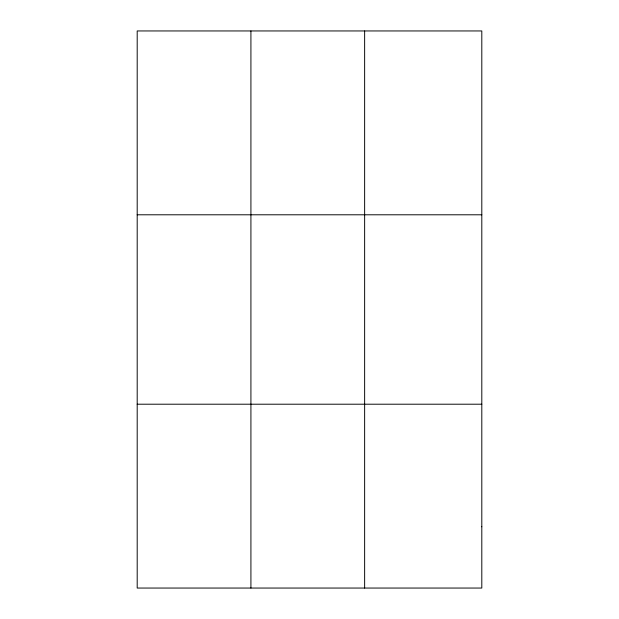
<?xml version="1.0" encoding="UTF-8"?>
<svg xmlns="http://www.w3.org/2000/svg" width="619" height="619" viewBox="0 0 619 619"><rect width="100%" height="100%" fill="white"/><g stroke="black" fill="none" stroke-linecap="round" stroke-linejoin="round"><path stroke-width="0.93" d="M250.919 588.05L250.919 30.95M364.637 588.05L364.637 30.95M137.194 214.793L481.806 214.793M137.194 404.207L481.806 404.207M481.806 526.769L481.806 588.05L137.194 588.05L137.194 30.95L481.806 30.95L481.806 526.769"/></g></svg>
